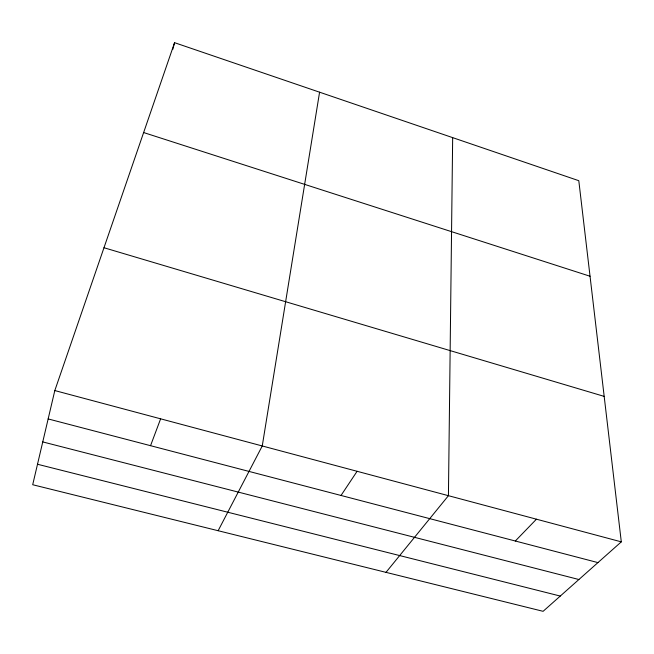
<?xml version="1.0" encoding="UTF-8"?>
<svg xmlns="http://www.w3.org/2000/svg" width="654" height="654" viewBox="0 0 654 654"><rect width="100%" height="100%" fill="white"/><g stroke="black" fill="none" stroke-linecap="round" stroke-linejoin="round"><path stroke-width="0.98" d="M452.666 137.634L448.431 495.683L385.999 572.356M319.577 92.198L262.254 445.963L218.134 530.721M54.813 390.561L32.7 484.728L543.098 611.318L621.3 541.855L578.798 180.7L174.569 42.682L54.813 390.561L621.3 541.855M172.77 49.402L174.569 42.682M150.543 445.685L160.631 418.822M341.02 495.462L357.1 471.297M515.319 541.013L536.444 519.194M37.507 464.25L560.265 596.064M42.755 441.916L578.896 579.518M48.151 418.928L597.944 562.604M103.978 247.735L604.182 396.389M143.635 132.549L590.039 276.241"/></g></svg>
